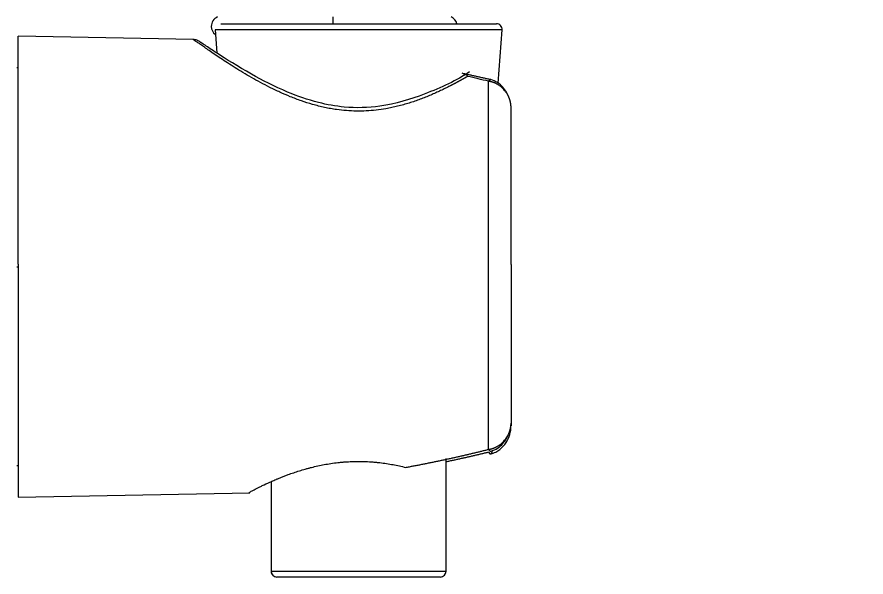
# Model space of a CAD drawing. Header units: millimetres. Extents: x 2433 to 4809, y -10272 to -6912.
# Drawn here: x 3214.8 to 3288.5, y -8598.6 to -8550.1 of the extents above; entities that cross this region are included whole.
import ezdxf

# ---------------------------------------------------------------- set-up
doc = ezdxf.new("R2010")
doc.units = ezdxf.units.MM
doc.layers.add('DIM', color=3, linetype='Continuous', lineweight=13)
doc.styles.add('ARIAL', font='arial.ttf')
doc.dimstyles.get("Standard").update_dxf_attribs({"dimtxt": 15, "dimasz": 15, "dimexe": 0.18, "dimexo": 0.0625, "dimgap": 4, "dimtad": 0, "dimtih": 1, "dimtoh": 1, "dimdec": 1, "dimdsep": 46, "dimtxsty": 'ARIAL', "dimcen": 0, "dimclrd": 3, "dimclre": 3, "dimclrt": 3, "dimadec": 0, "dimazin": 0, "dimtfac": 1, "dimtdec": 1, "dimtofl": 0, "dimtmove": 0, "dimatfit": 3, "dimfxl": 1, "dimtolj": 1, "dimtzin": 0, "dimarcsym": 0})

# ---------------------------------------------------------------- blocks, each defined once
blk = doc.blocks.new('*D43')
at = {"layer": 'Defpoints', "color": 0, "transparency": 16777216}
for p in [(3193.999, -7897.186), (3599.118, -9941.356), (3679.627, -9941.356)]:
    blk.add_point(p, dxfattribs=at)
at = {"layer": 'DIM', "color": 3, "lineweight": -2, "transparency": 16777216}
for p, q in [((3194.062, -7897.186), (3679.807, -7897.186)), ((3679.627, -7915.186), (3679.627, -8902.472)), ((3679.627, -9923.356), (3679.627, -8936.071)), ((3599.18, -9941.356), (3679.807, -9941.356))]:
    blk.add_line(p, q, dxfattribs=at)
at = {"layer": 'DIM', "color": 3, "transparency": 16777216}
for points in [[(3676.627, -7915.186), (3682.627, -7915.186), (3679.627, -7897.186)], [(3676.627, -9923.356), (3682.627, -9923.356), (3679.627, -9941.356)]]:
    blk.add_solid(points, dxfattribs=at)
at = {"layer": 'DIM', "color": 3, "transparency": 16777216, "insert": (3679.627, -8919.271), "char_height": 18, "attachment_point": 5, "style": 'ARIAL'}
blk.add_mtext('\\A1;(2280)', dxfattribs=at)

msp = doc.modelspace()

# ---------------------------------------------------------------- linework, layer by layer
at = {"linetype": 'Continuous', "lineweight": 18}
for p, q in [((3232.51, -8550.64), (3256.426, -8550.64)), ((3231.998, -8551.177), (3232.145, -8553.173)), ((3256.584, -8555.798), (3256.924, -8551.177)), ((3214.899, -8571.49), (3214.899, -8551.725)), ((3230.112, -8552.01), (3214.899, -8551.725)), ((3230.756, -8552.288), (3230.756, -8552.287)), ((3214.899, -8554.475), (3214.799, -8554.475)), ((3257.699, -8571.523), (3257.699, -8557.918)), ((3214.899, -8571.49), (3214.899, -8591.725)), ((3257.699, -8571.523), (3257.699, -8585.286)), ((3257.699, -8585.286), (3257.699, -8585.532)), ((3252.061, -8598.14), (3252.061, -8588.367)), ((3214.799, -8588.975), (3214.899, -8588.975)), ((3236.861, -8590.375), (3236.861, -8598.14)), ((3214.899, -8591.725), (3235.032, -8591.349)), ((3237.361, -8598.64), (3237.369, -8598.64)), ((3251.561, -8598.64), (3237.369, -8598.64))]:
    msp.add_line(p, q, dxfattribs=at)
at = {"linetype": 'Continuous', "lineweight": 13}
for p, q in [((3232.011, -8551.177), (3232.159, -8553.182)), ((3256.924, -8551.177), (3232.011, -8551.177)), ((3255.737, -8571.499), (3255.737, -8555.63)), ((3255.737, -8587.568), (3255.737, -8571.499)), ((3214.799, -8571.725), (3214.899, -8571.725)), ((3236.869, -8590.371), (3236.869, -8598.14)), ((3236.869, -8598.14), (3236.861, -8598.14)), ((3236.869, -8598.14), (3252.061, -8598.14))]:
    msp.add_line(p, q, dxfattribs=at)
at = {"linetype": 'Continuous', "lineweight": 18}
for centre, radius, start, end in [((3232.561, -8550.87), 0.89, 113.51951, 180), ((3252.141, -8550.87), 0.89, 14.95405, 66.48047), ((3232.561, -8550.87), 0.89, 180, 233.17029), ((3256.426, -8551.14), 0.5, 355.79, 90), ((3237.361, -8598.14), 0.5, 180, 270), ((3251.561, -8598.14), 0.5, 270, 0)]:
    msp.add_arc(centre, radius, start, end, dxfattribs=at)
at = {"linetype": 'Continuous', "lineweight": 13}
for centre, major_axis, ratio, start_param, end_param in [((3242.225, -8550.87), (0, -0.89), 0.012851, 3.552062, 4.451391), ((3255.718, -8556.467), (-0.227, -0.974), 0.299474, 3.16526, 3.752889), ((3255.718, -8586.745), (-0.234, 0.972), 0.294295, 2.506343, 3.116405), ((3255.718, -8586.984), (-0.227, 0.974), 0.299473, 2.530296, 3.876554), ((3237.369, -8598.14), (0, 0.5), 0.9989, 1.570796, 3.141593)]:
    msp.add_ellipse(centre, major_axis=major_axis, ratio=ratio, start_param=start_param, end_param=end_param, dxfattribs=at)
at = {"linetype": 'Continuous', "lineweight": 18}
for points, knots in [([(3230.743, -8552.274), (3230.696, -8552.231), (3230.597, -8552.155), (3230.379, -8552.046), (3230.205, -8552.012), (3230.085, -8552.009)], [0, 0, 0, 0, 0.260869, 0.517348, 1, 1, 1, 1]), ([(3254.105, -8554.809), (3252.971, -8555.565), (3250.642, -8556.659), (3246.722, -8557.901), (3243.472, -8557.98), (3240.73, -8557.479), (3237.917, -8556.482), (3234.766, -8554.854), (3232.354, -8553.318), (3230.992, -8552.41), (3230.738, -8552.258), (3230.728, -8552.262)], [0, 0, 0, 0, 0.159798, 0.284477, 0.376803, 0.445167, 0.534456, 0.656508, 0.811483, 0.90182, 1, 1, 1, 1]), ([(3253.929, -8555.204), (3253.928, -8555.201), (3253.925, -8555.194), (3253.92, -8555.184), (3253.915, -8555.174), (3253.91, -8555.164), (3253.905, -8555.154), (3253.9, -8555.144), (3253.894, -8555.134), (3253.889, -8555.124), (3253.883, -8555.114), (3253.877, -8555.105), (3253.871, -8555.095), (3253.86, -8555.079), (3253.841, -8555.053), (3253.818, -8555.032), (3253.798, -8555.018), (3253.783, -8555.012), (3253.769, -8555.009), (3253.756, -8555.009), (3253.744, -8555.011), (3253.733, -8555.016), (3253.723, -8555.023), (3253.714, -8555.031), (3253.702, -8555.044), (3253.688, -8555.065), (3253.673, -8555.097), (3253.664, -8555.123), (3253.66, -8555.137)], [0, 0, 0, 0, 0.015501, 0.031482, 0.047948, 0.064902, 0.082349, 0.100293, 0.118737, 0.137686, 0.157143, 0.177111, 0.197594, 0.222692, 0.288048, 0.395084, 0.449122, 0.500797, 0.550019, 0.596713, 0.640815, 0.682276, 0.721057, 0.757133, 0.790489, 0.862907, 0.932762, 1, 1, 1, 1]), ([(3257.563, -8557.152), (3257.502, -8556.965), (3257.346, -8556.61), (3256.998, -8556.121), (3256.525, -8555.708), (3256.15, -8555.546), (3255.938, -8555.491)], [0, 0, 0, 0, 0.232331, 0.470934, 0.723245, 1, 1, 1, 1]), ([(3257.699, -8557.918), (3257.699, -8557.91), (3257.699, -8557.894), (3257.699, -8557.87), (3257.698, -8557.843), (3257.697, -8557.816), (3257.695, -8557.787), (3257.693, -8557.756), (3257.691, -8557.724), (3257.687, -8557.69), (3257.684, -8557.655), (3257.679, -8557.619), (3257.673, -8557.581), (3257.667, -8557.542), (3257.659, -8557.501), (3257.651, -8557.459), (3257.641, -8557.416), (3257.63, -8557.371), (3257.618, -8557.325), (3257.604, -8557.278), (3257.589, -8557.23), (3257.574, -8557.184), (3257.564, -8557.155), (3257.559, -8557.143)], [0, 0, 0, 0, 0.029584, 0.061043, 0.094379, 0.129593, 0.166686, 0.205659, 0.246514, 0.289254, 0.333878, 0.380389, 0.428789, 0.479079, 0.531261, 0.585338, 0.64131, 0.699181, 0.758951, 0.820624, 0.884201, 0.949684, 1, 1, 1, 1]), ([(3255.938, -8587.959), (3256.087, -8587.923), (3256.361, -8587.824), (3256.839, -8587.521), (3257.298, -8587.015), (3257.629, -8586.289), (3257.693, -8585.79), (3257.688, -8585.531)], [0, 0, 0, 0, 0.143646, 0.278637, 0.528195, 0.764618, 1, 1, 1, 1]), ([(3257.559, -8586.057), (3257.568, -8586.032), (3257.587, -8585.979), (3257.611, -8585.9), (3257.633, -8585.819), (3257.651, -8585.743), (3257.665, -8585.671), (3257.676, -8585.603), (3257.685, -8585.539), (3257.691, -8585.48), (3257.695, -8585.425), (3257.698, -8585.375), (3257.699, -8585.329), (3257.699, -8585.3), (3257.699, -8585.286)], [0, 0, 0, 0, 0.099581, 0.210447, 0.31548, 0.414692, 0.508094, 0.595695, 0.677505, 0.753534, 0.82379, 0.888282, 0.947016, 1, 1, 1, 1]), ([(3255.945, -8587.718), (3256.156, -8587.662), (3256.529, -8587.497), (3257, -8587.081), (3257.347, -8586.59), (3257.502, -8586.234), (3257.562, -8586.048)], [0, 0, 0, 0, 0.276672, 0.52952, 0.767573, 1, 1, 1, 1]), ([(3248.539, -8589.132), (3248.595, -8589.122), (3248.707, -8589.101), (3248.876, -8589.069), (3249.043, -8589.038), (3249.21, -8589.006), (3249.377, -8588.974), (3249.543, -8588.942), (3249.708, -8588.91), (3249.873, -8588.878), (3250.038, -8588.846), (3250.201, -8588.813), (3250.365, -8588.781), (3250.527, -8588.748), (3250.69, -8588.715), (3250.851, -8588.682), (3251.012, -8588.649), (3251.173, -8588.616), (3251.333, -8588.583), (3251.492, -8588.549), (3251.651, -8588.516), (3251.81, -8588.482), (3251.968, -8588.448), (3252.125, -8588.414), (3252.282, -8588.38), (3252.438, -8588.346), (3252.593, -8588.312), (3252.749, -8588.278), (3252.903, -8588.243), (3253.057, -8588.209), (3253.211, -8588.174), (3253.364, -8588.139), (3253.516, -8588.104), (3253.668, -8588.069), (3253.819, -8588.034), (3253.97, -8587.999), (3254.12, -8587.963), (3254.27, -8587.928), (3254.419, -8587.892), (3254.568, -8587.857), (3254.716, -8587.821), (3254.863, -8587.785), (3255.01, -8587.749), (3255.156, -8587.713), (3255.302, -8587.677), (3255.448, -8587.641), (3255.592, -8587.605), (3255.689, -8587.58), (3255.737, -8587.568)], [0, 0, 0, 0, 0.023308, 0.046545, 0.069713, 0.092811, 0.115839, 0.138797, 0.161686, 0.184504, 0.207253, 0.229932, 0.252541, 0.275081, 0.29755, 0.31995, 0.342281, 0.364541, 0.386732, 0.408853, 0.430904, 0.452886, 0.474798, 0.496641, 0.518413, 0.540116, 0.56175, 0.583314, 0.604808, 0.626233, 0.647588, 0.668874, 0.69009, 0.711237, 0.732314, 0.753322, 0.77426, 0.795129, 0.815928, 0.836658, 0.857319, 0.87791, 0.898432, 0.918884, 0.939267, 0.959581, 0.979825, 1, 1, 1, 1]), ([(3255.737, -8587.82), (3255.689, -8587.832), (3255.592, -8587.856), (3255.448, -8587.891), (3255.302, -8587.926), (3255.156, -8587.961), (3255.01, -8587.996), (3254.863, -8588.03), (3254.716, -8588.065), (3254.568, -8588.1), (3254.419, -8588.134), (3254.27, -8588.168), (3254.12, -8588.203), (3253.97, -8588.237), (3253.819, -8588.271), (3253.668, -8588.305), (3253.516, -8588.339), (3253.364, -8588.372), (3253.211, -8588.406), (3253.057, -8588.439), (3252.903, -8588.473), (3252.749, -8588.506), (3252.593, -8588.539), (3252.438, -8588.572), (3252.282, -8588.605), (3252.16, -8588.631), (3252.09, -8588.645), (3252.072, -8588.649)], [0, 0, 0, 0, 0.039507, 0.079149, 0.118928, 0.158842, 0.198892, 0.239078, 0.279399, 0.319857, 0.36045, 0.401179, 0.442045, 0.483046, 0.524184, 0.565457, 0.606867, 0.648412, 0.690094, 0.731912, 0.773866, 0.815957, 0.858183, 0.900546, 0.943045, 0.985681, 1, 1, 1, 1]), ([(3234.906, -8591.351), (3234.904, -8591.351), (3234.904, -8591.351), (3234.903, -8591.345), (3234.929, -8591.327), (3235.007, -8591.281), (3235.039, -8591.262), (3235.116, -8591.218), (3235.161, -8591.194), (3235.312, -8591.111), (3235.437, -8591.045), (3235.624, -8590.949), (3235.662, -8590.929), (3235.743, -8590.889), (3235.785, -8590.868), (3235.914, -8590.803), (3236.006, -8590.758), (3236.295, -8590.619), (3236.508, -8590.519), (3236.857, -8590.362), (3236.978, -8590.308), (3237.168, -8590.227), (3237.232, -8590.199), (3237.331, -8590.158), (3237.364, -8590.144), (3237.431, -8590.116), (3237.465, -8590.102), (3237.771, -8589.977), (3238.058, -8589.865), (3238.512, -8589.699), (3238.822, -8589.589), (3239.149, -8589.482), (3239.484, -8589.378), (3239.655, -8589.326), (3239.875, -8589.264), (3239.92, -8589.252), (3240.008, -8589.227), (3240.142, -8589.191), (3240.277, -8589.156), (3240.729, -8589.041), (3241.101, -8588.959), (3241.672, -8588.852), (3241.866, -8588.82), (3242.257, -8588.761), (3242.455, -8588.734), (3242.757, -8588.7), (3242.858, -8588.69), (3243.011, -8588.675), (3243.062, -8588.67), (3243.164, -8588.662), (3243.419, -8588.641), (3243.673, -8588.627), (3244.283, -8588.605), (3244.689, -8588.605), (3245.296, -8588.63), (3245.498, -8588.642), (3245.751, -8588.662), (3245.801, -8588.666), (3245.902, -8588.675), (3245.952, -8588.68), (3246.103, -8588.695), (3246.202, -8588.705), (3246.499, -8588.74), (3246.888, -8588.793), (3247.266, -8588.857), (3247.825, -8588.962), (3248.187, -8589.043), (3248.539, -8589.132)], [0, 0, 0, 0, 0.011705, 0.011705, 0.073473, 0.073473, 0.104357, 0.104357, 0.135242, 0.135242, 0.19701, 0.19701, 0.212452, 0.212452, 0.227894, 0.227894, 0.258779, 0.258779, 0.320547, 0.320547, 0.351431, 0.351431, 0.366873, 0.366873, 0.374594, 0.374594, 0.382315, 0.382315, 0.444084, 0.444084, 0.474968, 0.505852, 0.505852, 0.536737, 0.536737, 0.544458, 0.544458, 0.552179, 0.567621, 0.567621, 0.629389, 0.629389, 0.660274, 0.660274, 0.691158, 0.691158, 0.7066, 0.7066, 0.714321, 0.714321, 0.722042, 0.752926, 0.752926, 0.814695, 0.814695, 0.845579, 0.845579, 0.8533, 0.8533, 0.861021, 0.861021, 0.876463, 0.876463, 0.907347, 0.938232, 0.938232, 1, 1, 1, 1])]:
    msp.add_open_spline(points, degree=3, knots=knots, dxfattribs=at)
at = {"linetype": 'Continuous', "lineweight": 13}
for points, knots in [([(3253.929, -8555.204), (3253.915, -8555.212), (3253.888, -8555.228), (3253.847, -8555.252), (3253.805, -8555.276), (3253.764, -8555.299), (3253.722, -8555.323), (3253.68, -8555.347), (3253.638, -8555.371), (3253.596, -8555.395), (3253.554, -8555.419), (3253.512, -8555.442), (3253.47, -8555.466), (3253.427, -8555.49), (3253.384, -8555.514), (3253.341, -8555.538), (3253.299, -8555.561), (3253.255, -8555.585), (3253.212, -8555.609), (3253.169, -8555.633), (3253.125, -8555.656), (3253.082, -8555.68), (3253.038, -8555.704), (3252.994, -8555.728), (3252.95, -8555.751), (3252.906, -8555.775), (3252.862, -8555.799), (3252.817, -8555.822), (3252.773, -8555.846), (3252.728, -8555.869), (3252.684, -8555.893), (3252.639, -8555.916), (3252.594, -8555.94), (3252.548, -8555.963), (3252.503, -8555.987), (3252.458, -8556.01), (3252.293, -8556.095), (3252.005, -8556.24), (3251.587, -8556.441), (3251.163, -8556.637), (3250.724, -8556.829), (3250.271, -8557.015), (3249.806, -8557.195), (3249.337, -8557.363), (3248.855, -8557.521), (3248.361, -8557.667), (3247.856, -8557.8), (3247.349, -8557.916), (3246.728, -8558.036), (3245.989, -8558.143), (3245.129, -8558.213), (3244.268, -8558.229), (3243.406, -8558.189), (3242.659, -8558.107), (3242.025, -8558.006), (3241.504, -8557.903), (3240.982, -8557.781), (3240.306, -8557.599), (3239.479, -8557.336), (3238.535, -8556.978), (3237.62, -8556.583), (3236.756, -8556.169), (3235.93, -8555.739), (3235.153, -8555.306), (3234.416, -8554.873), (3233.725, -8554.448), (3233.084, -8554.039), (3232.494, -8553.651), (3231.96, -8553.292), (3231.482, -8552.964), (3231.067, -8552.676), (3230.716, -8552.431), (3230.437, -8552.237), (3230.235, -8552.099), (3230.12, -8552.024), (3230.089, -8552.009), (3230.085, -8552.009)], [0, 0, 0, 0, 0.001824, 0.003646, 0.005467, 0.007287, 0.009106, 0.010923, 0.012739, 0.014553, 0.016367, 0.018179, 0.01999, 0.021801, 0.023609, 0.025417, 0.027224, 0.02903, 0.030834, 0.032638, 0.03444, 0.036242, 0.038043, 0.039843, 0.041641, 0.043439, 0.045236, 0.047033, 0.048828, 0.050623, 0.052417, 0.05421, 0.056002, 0.057794, 0.059585, 0.061375, 0.063165, 0.079059, 0.094769, 0.110312, 0.125704, 0.141802, 0.157641, 0.173242, 0.188632, 0.204703, 0.220511, 0.236089, 0.251474, 0.276911, 0.302008, 0.326955, 0.351948, 0.377183, 0.39264, 0.408284, 0.424153, 0.440287, 0.471085, 0.502925, 0.534015, 0.565955, 0.596967, 0.62845, 0.659818, 0.691282, 0.722764, 0.75404, 0.785488, 0.816557, 0.848315, 0.879649, 0.911535, 0.943028, 0.974292, 1, 1, 1, 1]), ([(3257.559, -8557.143), (3257.558, -8557.138), (3257.539, -8557.089), (3257.503, -8556.999), (3257.444, -8556.877), (3257.384, -8556.766), (3257.322, -8556.666), (3257.262, -8556.577), (3257.203, -8556.497), (3257.126, -8556.402), (3257.027, -8556.293), (3256.903, -8556.174), (3256.775, -8556.068), (3256.645, -8555.975), (3256.543, -8555.912), (3256.47, -8555.871), (3256.428, -8555.849), (3256.385, -8555.827), (3256.342, -8555.807), (3256.299, -8555.787), (3256.255, -8555.769), (3256.212, -8555.752), (3256.169, -8555.735), (3256.125, -8555.72), (3256.082, -8555.706), (3256.038, -8555.693), (3255.995, -8555.681), (3255.952, -8555.67), (3255.908, -8555.66), (3255.865, -8555.651), (3255.822, -8555.643), (3255.78, -8555.636), (3255.751, -8555.632), (3255.737, -8555.63)], [0, 0, 0, 0, 0.005562, 0.063938, 0.118617, 0.169586, 0.216832, 0.260347, 0.30012, 0.336145, 0.407708, 0.476659, 0.542996, 0.606717, 0.667827, 0.68731, 0.70667, 0.725906, 0.745019, 0.764009, 0.782877, 0.801624, 0.82025, 0.838755, 0.857141, 0.875407, 0.893555, 0.911586, 0.929499, 0.947297, 0.964979, 0.982546, 1, 1, 1, 1]), ([(3255.737, -8587.568), (3255.744, -8587.567), (3255.759, -8587.565), (3255.781, -8587.562), (3255.803, -8587.558), (3255.825, -8587.554), (3255.847, -8587.55), (3255.869, -8587.546), (3255.891, -8587.541), (3255.913, -8587.536), (3255.935, -8587.531), (3255.957, -8587.526), (3255.98, -8587.52), (3256.002, -8587.514), (3256.024, -8587.508), (3256.047, -8587.502), (3256.069, -8587.495), (3256.091, -8587.488), (3256.113, -8587.481), (3256.136, -8587.473), (3256.158, -8587.465), (3256.18, -8587.457), (3256.203, -8587.449), (3256.225, -8587.44), (3256.247, -8587.431), (3256.269, -8587.422), (3256.292, -8587.412), (3256.314, -8587.402), (3256.336, -8587.392), (3256.358, -8587.382), (3256.38, -8587.371), (3256.402, -8587.361), (3256.424, -8587.349), (3256.446, -8587.338), (3256.468, -8587.326), (3256.49, -8587.314), (3256.56, -8587.274), (3256.678, -8587.2), (3256.84, -8587.078), (3256.997, -8586.935), (3257.132, -8586.789), (3257.251, -8586.637), (3257.358, -8586.479), (3257.464, -8586.288), (3257.528, -8586.142), (3257.558, -8586.061), (3257.559, -8586.057)], [0, 0, 0, 0, 0.008951, 0.017933, 0.026944, 0.035985, 0.045057, 0.054159, 0.063292, 0.072455, 0.081649, 0.090874, 0.100129, 0.109416, 0.118734, 0.128083, 0.137463, 0.146875, 0.156318, 0.165793, 0.1753, 0.184838, 0.194408, 0.20401, 0.213644, 0.223311, 0.233009, 0.24274, 0.252502, 0.262298, 0.272125, 0.281985, 0.291878, 0.301804, 0.311762, 0.321753, 0.331776, 0.408566, 0.489444, 0.574414, 0.66347, 0.729048, 0.806102, 0.89458, 0.994419, 1, 1, 1, 1])]:
    msp.add_open_spline(points, degree=3, knots=knots, dxfattribs=at)
at = {"linetype": 'Continuous', "lineweight": 18}
for points, degree in [([(3255.938, -8555.491), (3253.444, -8554.941)], 1), ([(3255.737, -8555.63), (3255.135, -8555.483), (3254.533, -8555.341), (3253.929, -8555.204)], 3)]:
    msp.add_open_spline(points, degree=degree, dxfattribs=at)

# ---------------------------------------------------------------- dimensions: what is measured, and where the dimension line sits
at = {"layer": 'DIM', "color": 3}
dim = msp.add_linear_dim(base=(3679.627, -9941.356), p1=(3193.999, -7897.186), p2=(3599.118, -9941.356), angle=90, text='(2280)', dimstyle='Standard', override={"dimtxt": 18, "dimasz": 18, "dimgap": 5}, dxfattribs=at)
dim.commit()
dim.dimension.update_dxf_attribs({"geometry": '*D43', "text_midpoint": (3679.627, -8919.271)})

doc.saveas('drawing.dxf')
